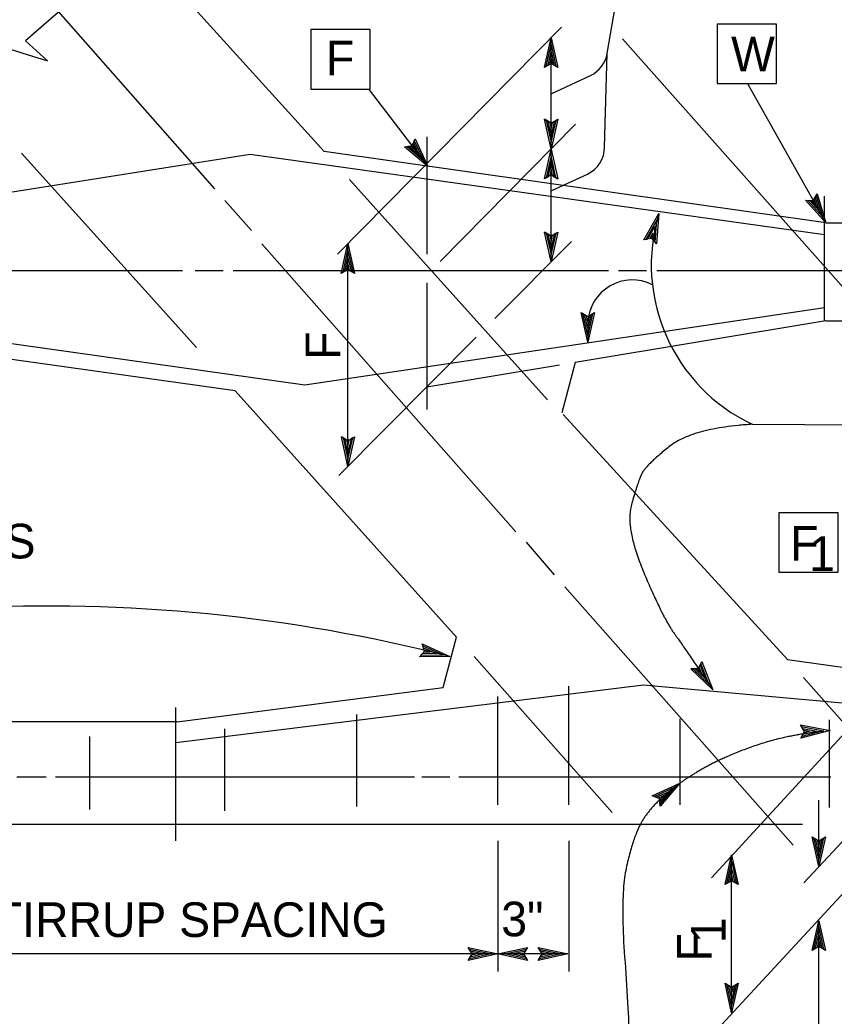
# Model space of a CAD drawing. Extents: x -894 to 866, y -476 to 714.
# Drawn here: x -671 to -506.4, y -289.1 to -87.9 of the extents above; entities that cross this region are included whole.
import ezdxf

# ---------------------------------------------------------------- set-up
doc = ezdxf.new("R2010")
doc.units = 0
for name, color, linetype in [('56 Stage 3 Anno', 7, 'Continuous'), ('57 Undefined', 7, 'Continuous'), ('60 Nongeo Data', 7, 'Continuous')]:
    doc.layers.add(name, color=color, linetype=linetype)

msp = doc.modelspace()

# ---------------------------------------------------------------- linework, layer by layer
at = {"layer": '56 Stage 3 Anno'}
for p, q in [((-673.99, -73.98), (-631.69, -121.98)), ((-552.29, -94.65), (-549.82, -80.13)), ((-606.79, -135.18), (-561.55, -89.36)), ((-564.97, -97.47), (-563.63, -91.47)), ((-563.63, -113.95), (-563.63, -91.47)), ((-563.63, -91.47), (-563.63, -91.47)), ((-563.63, -91.47), (-562.3, -97.47)), ((-549.22, -91.69), (-503.95, -142.64)), ((-564.62, -97.26), (-563.63, -92.85)), ((-564.26, -97.02), (-563.64, -94.23)), ((-563.64, -94.23), (-563.01, -97.06)), ((-563.63, -92.86), (-562.66, -97.24)), ((-563.91, -96.84), (-563.64, -95.62)), ((-563.64, -95.62), (-563.37, -96.82)), ((-552.82, -113.57), (-552.29, -94.65)), ((-563.63, -96.67), (-564.97, -97.47)), ((-564.97, -97.47), (-564.97, -97.47)), ((-562.3, -97.47), (-563.63, -96.67)), ((-562.3, -97.47), (-562.3, -97.47)), ((-563.5, -102.72), (-555.67, -99.08)), ((-600.44, -101.97), (-588.55, -117.45)), ((-523.87, -100.86), (-508.09, -128.88)), ((-586.06, -136.65), (-558.68, -108.94)), ((-591.72, -113.33), (-591.14, -111.88)), ((-591.43, -112.67), (-590.23, -115.26)), ((-591.29, -112.27), (-589.39, -116.36)), ((-591.14, -111.88), (-591.14, -111.88)), ((-591.14, -111.88), (-588.55, -117.45)), ((-588.79, -111.48), (-588.79, -135.19)), ((-593.26, -113.5), (-591.72, -113.33)), ((-588.55, -117.45), (-593.26, -113.5)), ((-593.26, -113.5), (-593.26, -113.5)), ((-589.4, -116.35), (-592.83, -113.47)), ((-590.23, -115.26), (-592.45, -113.4)), ((-591.07, -114.16), (-592.02, -113.37)), ((-591.6, -113.02), (-591.07, -114.16)), ((-563.63, -136.73), (-563.63, -113.95)), ((-670.69, -114.78), (-635.29, -154.08)), ((-588.55, -117.45), (-588.55, -117.45)), ((-604.41, -120.12), (-564.35, -164.6)), ((-563.5, -122.36), (-556.29, -119)), ((-629.59, -124.38), (-624.19, -130.38)), ((-508.09, -128.88), (-512.19, -124.31)), ((-512.19, -124.31), (-512.19, -124.31)), ((-512.19, -124.31), (-510.64, -124.35)), ((-508.77, -127.67), (-511.76, -124.34)), ((-509.44, -126.47), (-511.37, -124.32)), ((-510.12, -125.27), (-510.95, -124.35)), ((-510.64, -124.35), (-509.87, -123)), ((-510.48, -124.06), (-510.12, -125.27)), ((-510.27, -123.74), (-509.44, -126.47)), ((-510.07, -123.36), (-508.77, -127.68)), ((-509.87, -123), (-509.87, -123)), ((-509.87, -123), (-508.09, -128.88)), ((-508.39, -148.68), (-508.39, -123.48)), ((-508.09, -128.88), (-508.09, -128.88)), ((-575.02, -148.2), (-559.54, -132.61)), ((-622.09, -133.08), (-570.79, -191.28)), ((-606.05, -139.07), (-604.71, -133.07)), ((-605.69, -138.86), (-604.71, -134.45)), ((-604.71, -178.08), (-604.71, -133.07)), ((-604.71, -133.07), (-604.71, -133.07)), ((-604.71, -133.07), (-603.38, -139.07)), ((-604.7, -134.47), (-603.74, -138.84)), ((-605.33, -138.62), (-604.71, -135.84)), ((-604.71, -135.84), (-604.08, -138.66)), ((-703.64, -138.48), (-638.16, -138.48)), ((-635.59, -138.48), (-629.91, -138.48)), ((-627.9, -138.48), (-552.03, -138.48)), ((-604.71, -138.27), (-606.05, -139.07)), ((-604.98, -138.45), (-604.71, -137.22)), ((-604.71, -137.22), (-604.44, -138.43)), ((-603.38, -139.07), (-604.71, -138.27)), ((-550, -138.48), (-544.33, -138.48)), ((-542.27, -138.48), (-429.49, -138.48)), ((-606.05, -139.07), (-606.05, -139.07)), ((-603.38, -139.07), (-603.38, -139.07)), ((-588.79, -140.98), (-588.79, -166.55)), ((-556.24, -152.99), (-557.57, -146.99)), ((-557.57, -146.99), (-557.57, -146.99)), ((-557.57, -146.99), (-556.24, -147.79)), ((-556.24, -151.6), (-557.21, -147.23)), ((-556.23, -150.23), (-556.86, -147.4)), ((-556.23, -148.85), (-556.5, -147.64)), ((-556.24, -147.79), (-554.9, -146.99)), ((-554.9, -146.99), (-556.24, -152.99)), ((-555.25, -147.21), (-556.24, -151.61)), ((-556.24, -148.92), (-556.24, -152.99)), ((-555.61, -147.44), (-556.23, -150.23)), ((-555.96, -147.62), (-556.23, -148.85)), ((-554.9, -146.99), (-554.9, -146.99)), ((-606.53, -179.91), (-578.76, -151.95)), ((-556.24, -152.99), (-556.24, -152.99)), ((-523.03, -169.57), (-457.79, -169.95)), ((-568.69, -193.38), (-562.99, -199.98)), ((-531.19, -261.18), (-469.52, -194.13)), ((-560.89, -202.38), (-514.69, -254.58)), ((-589.2, -215.41), (-589.72, -213.94)), ((-589.72, -213.94), (-589.72, -213.94)), ((-589.72, -213.94), (-584.11, -216.46)), ((-589.58, -214.33), (-585.46, -216.18)), ((-589.42, -214.73), (-586.82, -215.9)), ((-589.32, -215.11), (-588.17, -215.62)), ((-590.26, -216.56), (-589.2, -215.41)), ((-584.11, -216.46), (-590.26, -216.56)), ((-590.26, -216.56), (-590.26, -216.56)), ((-585.48, -216.19), (-589.95, -216.25)), ((-586.82, -215.9), (-589.71, -215.95)), ((-588.17, -215.62), (-589.41, -215.64)), ((-584.11, -216.46), (-584.11, -216.46)), ((-579.19, -216.48), (-551.29, -247.98)), ((-512.57, -262.23), (-469.27, -215.8)), ((-512.64, -220.75), (-488.44, -248.07)), ((-512.41, -231.63), (-513.25, -230.32)), ((-513.25, -230.32), (-513.25, -230.32)), ((-513.25, -230.32), (-507.22, -231.47)), ((-513.03, -230.66), (-508.6, -231.51)), ((-512.78, -231.02), (-509.98, -231.55)), ((-512.6, -231.36), (-511.36, -231.59)), ((-507.22, -231.47), (-513.17, -232.98)), ((-513.17, -232.98), (-512.41, -231.63)), ((-513.17, -232.98), (-513.17, -232.98)), ((-508.61, -231.52), (-512.95, -232.62)), ((-509.98, -231.55), (-512.78, -232.27)), ((-511.36, -231.59), (-512.56, -231.9)), ((-507.22, -231.47), (-507.22, -231.47)), ((-671.66, -240.78), (-665.68, -240.78)), ((-663.81, -240.78), (-591.24, -240.78)), ((-589.74, -240.78), (-584.13, -240.78)), ((-582.26, -240.78), (-507.07, -240.78)), ((-543.2, -244.63), (-537.62, -242.05)), ((-542.81, -244.78), (-538.71, -242.89)), ((-538.72, -242.9), (-541.61, -246.32)), ((-537.62, -242.05), (-541.58, -246.75)), ((-537.62, -242.05), (-537.62, -242.05)), ((-541.75, -245.21), (-543.2, -244.63)), ((-543.2, -244.63), (-543.2, -244.63)), ((-542.41, -244.93), (-539.81, -243.73)), ((-542.05, -245.09), (-540.91, -244.57)), ((-541.58, -246.75), (-541.75, -245.21)), ((-540.91, -244.57), (-541.71, -245.51)), ((-539.81, -243.73), (-541.68, -245.94)), ((-509.54, -258.91), (-509.54, -245.51)), ((-541.58, -246.75), (-541.58, -246.75)), ((-529.99, -291.78), (-493.99, -252.78)), ((-509.54, -258.91), (-510.87, -252.91)), ((-510.87, -252.91), (-510.87, -252.91)), ((-510.87, -252.91), (-509.54, -253.71)), ((-509.54, -257.51), (-510.51, -253.14)), ((-509.54, -256.14), (-510.17, -253.32)), ((-509.54, -254.76), (-509.81, -253.55)), ((-509.54, -253.71), (-508.2, -252.91)), ((-508.2, -252.91), (-509.54, -258.91)), ((-508.56, -253.12), (-509.54, -257.53)), ((-508.92, -253.36), (-509.54, -256.14)), ((-509.26, -253.53), (-509.54, -254.76)), ((-508.2, -252.91), (-508.2, -252.91)), ((-574.39, -253.7), (-574.39, -280.16)), ((-560.09, -253.7), (-560.09, -280.16)), ((-528.49, -262.58), (-527.15, -256.58)), ((-527.15, -288.47), (-527.15, -256.58)), ((-527.15, -256.58), (-527.15, -256.58)), ((-527.15, -256.58), (-525.82, -262.58)), ((-528.13, -262.36), (-527.15, -257.96)), ((-527.77, -262.13), (-527.15, -259.34)), ((-527.15, -259.34), (-526.52, -262.17)), ((-527.14, -257.97), (-526.18, -262.35)), ((-509.54, -258.91), (-509.54, -258.91)), ((-527.42, -261.95), (-527.15, -260.72)), ((-527.15, -260.72), (-526.88, -261.93)), ((-527.15, -261.78), (-528.49, -262.58)), ((-528.49, -262.58), (-528.49, -262.58)), ((-525.82, -262.58), (-527.15, -261.78)), ((-525.82, -262.58), (-525.82, -262.58)), ((-510.88, -275.87), (-509.54, -269.87)), ((-510.52, -275.65), (-509.54, -271.25)), ((-509.54, -307.83), (-509.54, -269.87)), ((-509.54, -269.87), (-509.54, -269.87)), ((-509.54, -269.87), (-508.21, -275.87)), ((-509.54, -271.26), (-508.57, -275.63)), ((-510.17, -275.42), (-509.54, -272.63)), ((-509.54, -272.63), (-508.92, -275.46)), ((-579.59, -276.59), (-580.39, -275.25)), ((-580.39, -275.25), (-580.39, -275.25)), ((-580.39, -275.25), (-574.39, -276.59)), ((-580.17, -275.61), (-575.77, -276.59)), ((-574.39, -276.59), (-568.39, -275.26)), ((-573, -276.59), (-568.62, -275.62)), ((-568.39, -275.26), (-569.19, -276.59)), ((-568.39, -275.26), (-568.39, -275.26)), ((-565.45, -276.59), (-566.25, -275.25)), ((-566.25, -275.25), (-566.25, -275.25)), ((-566.25, -275.25), (-560.25, -276.59)), ((-566.03, -275.61), (-561.63, -276.59)), ((-509.54, -275.07), (-510.88, -275.87)), ((-509.82, -275.24), (-509.54, -274.01)), ((-509.54, -274.01), (-509.28, -275.22)), ((-508.21, -275.87), (-509.54, -275.07)), ((-574.39, -276.59), (-691.49, -276.59)), ((-574.39, -276.59), (-580.39, -277.92)), ((-580.39, -277.92), (-579.59, -276.59)), ((-575.78, -276.59), (-580.15, -277.56)), ((-577.15, -276.59), (-579.98, -277.22)), ((-579.94, -275.97), (-577.15, -276.59)), ((-579.76, -276.31), (-578.53, -276.59)), ((-578.53, -276.59), (-579.74, -276.86)), ((-560.25, -276.59), (-574.39, -276.59)), ((-568.39, -277.93), (-574.39, -276.59)), ((-574.39, -276.59), (-574.39, -276.59)), ((-574.39, -276.59), (-574.39, -276.59)), ((-568.6, -277.58), (-573.01, -276.59)), ((-571.63, -276.59), (-568.8, -275.97)), ((-568.84, -277.22), (-571.63, -276.59)), ((-570.24, -276.59), (-569.04, -276.33)), ((-569.01, -276.87), (-570.24, -276.59)), ((-569.19, -276.59), (-568.39, -277.93)), ((-560.25, -276.59), (-566.25, -277.92)), ((-566.25, -277.92), (-565.45, -276.59)), ((-561.64, -276.59), (-566.02, -277.56)), ((-563.01, -276.59), (-565.84, -277.22)), ((-565.8, -275.97), (-563.01, -276.59)), ((-565.62, -276.31), (-564.39, -276.59)), ((-564.39, -276.59), (-565.6, -276.86)), ((-560.25, -276.59), (-560.25, -276.59)), ((-510.88, -275.87), (-510.88, -275.87)), ((-508.21, -275.87), (-508.21, -275.87)), ((-580.39, -277.92), (-580.39, -277.92)), ((-568.39, -277.93), (-568.39, -277.93)), ((-566.25, -277.92), (-566.25, -277.92)), ((-527.15, -288.47), (-528.48, -282.47)), ((-528.48, -282.47), (-528.48, -282.47)), ((-528.48, -282.47), (-527.15, -283.27)), ((-527.15, -287.08), (-528.12, -282.7)), ((-527.14, -285.71), (-527.77, -282.88)), ((-527.14, -284.33), (-527.41, -283.12)), ((-527.15, -283.27), (-525.81, -282.47)), ((-525.81, -282.47), (-527.15, -288.47)), ((-526.16, -282.69), (-527.15, -287.09)), ((-526.52, -282.92), (-527.14, -285.71)), ((-526.87, -283.1), (-527.14, -284.33)), ((-525.81, -282.47), (-525.81, -282.47)), ((-527.15, -288.47), (-527.15, -288.47))]:
    msp.add_line(p, q, dxfattribs=at)
for points in [[(-562.29, -107.95), (-563.63, -113.95), (-564.96, -107.95), (-564.61, -108.17), (-563.64, -112.56), (-562.65, -108.17), (-563, -108.38), (-563.63, -111.19), (-564.26, -108.38), (-563.9, -108.59), (-563.63, -109.81), (-563.36, -108.59), (-563.63, -108.75), (-564.96, -107.95), (-563.63, -108.75)], [(-564.97, -119.95), (-563.63, -113.95), (-562.3, -119.96), (-562.66, -119.74), (-563.63, -115.35), (-564.62, -119.74), (-564.26, -119.53), (-563.64, -116.72), (-563.01, -119.53), (-563.37, -119.31), (-563.64, -118.1), (-563.91, -119.32), (-563.63, -119.15), (-562.3, -119.96), (-563.63, -119.15)], [(-544.87, -132.32), (-541.85, -126.97), (-542.32, -133.09), (-542.6, -132.79), (-542.25, -128.3), (-544.47, -132.22), (-544.07, -132.12), (-542.65, -129.61), (-542.87, -132.48), (-543.15, -132.17), (-543.06, -130.93), (-543.67, -132.02), (-543.36, -131.94), (-542.32, -133.09), (-543.36, -131.94)], [(-562.29, -130.73), (-563.63, -136.73), (-564.96, -130.73), (-564.61, -130.94), (-563.64, -135.34), (-562.65, -130.94), (-563, -131.15), (-563.63, -133.97), (-564.26, -131.16), (-563.9, -131.37), (-563.63, -132.59), (-563.36, -131.37), (-563.63, -131.53), (-564.96, -130.73), (-563.63, -131.53)], [(-603.37, -172.08), (-604.71, -178.08), (-606.04, -172.08), (-605.68, -172.29), (-604.71, -176.69), (-603.72, -172.29), (-604.08, -172.5), (-604.7, -175.32), (-605.33, -172.5), (-604.97, -172.72), (-604.7, -173.93), (-604.43, -172.71), (-604.71, -172.88), (-606.04, -172.08), (-604.71, -172.88)], [(-533.18, -217.52), (-530.95, -223.25), (-535.4, -219.01), (-534.98, -218.99), (-531.73, -222.1), (-533.36, -217.9), (-533.53, -218.27), (-532.49, -220.96), (-534.57, -218.97), (-534.16, -218.95), (-533.26, -219.81), (-533.71, -218.64), (-533.85, -218.93), (-535.4, -219.01), (-533.85, -218.93)]]:
    msp.add_lwpolyline(points, close=True, dxfattribs=at)
for centre, radius, start, end in [((-558.2, -93.64), 6, 294.9534, 350.3374), ((-558.82, -113.57), 6, 294.9526, 0), ((-507.71, -137.34), 35.68, 163.0936, 244.5781), ((-547.21, -149.44), 9.04, 63.3259, 176.7314), ((-665.67, -537.83), 331.55, 75.7598, 92.9438)]:
    msp.add_arc(centre, radius, start, end, dxfattribs=at)
for points in [[(-523.03, -169.57), (-535.13, -170.34), (-544.53, -177.92), (-546.1, -181.18), (-548.71, -190.46), (-541.14, -208.49), (-536.56, -214.89), (-530.95, -223.25)], [(-508.52, -231.59), (-516.18, -232.36), (-528.68, -236.7), (-537.61, -241.81), (-543.99, -247.42), (-547.05, -253.04), (-549.86, -265.3), (-547.05, -298.24), (-552.41, -310.49), (-564.15, -311)]]:
    msp.add_open_spline(points, degree=2, dxfattribs=at)
at = {"layer": '57 Undefined'}
for points in [[(-612.19, -89.83), (-612.19, -101.83), (-600.19, -101.83), (-600.19, -89.83)], [(-530.07, -88.73), (-530.07, -100.73), (-518.07, -100.73), (-518.07, -88.73)], [(-517.63, -187.43), (-517.63, -199.43), (-505.63, -199.43), (-505.63, -187.43)]]:
    msp.add_lwpolyline(points, close=True, dxfattribs=at)
at = {"layer": '60 Nongeo Data'}
for p, q in [((-609.49, -114.48), (-647.29, -72.78)), ((-659.12, -82.76), (-668.19, -90.62)), ((-663.66, -86.68), (-669.89, -92.09)), ((-508.09, -128.88), (-609.49, -114.48)), ((-624.49, -115.08), (-728.89, -131.58)), ((-508.39, -131.28), (-624.49, -115.08)), ((-508.09, -128.88), (-468.79, -128.88)), ((-728.89, -145.38), (-613.39, -161.58)), ((-613.39, -161.58), (-508.39, -145.98)), ((-627.49, -162.78), (-728.89, -148.68)), ((-508.09, -148.68), (-558.79, -157.08)), ((-508.09, -148.68), (-468.79, -148.68)), ((-561.95, -157.61), (-588.79, -162.05)), ((-558.79, -157.08), (-561.49, -167.28)), ((-627.49, -162.78), (-582.79, -212.58)), ((-561.19, -167.58), (-515.89, -217.08)), ((-585.49, -222.78), (-582.79, -212.58)), ((-515.89, -217.08), (-415.99, -231.18)), ((-639.49, -233.88), (-544.99, -222.18)), ((-639.19, -229.68), (-585.49, -222.78)), ((-560.09, -246.48), (-560.09, -222.48)), ((-544.99, -222.18), (-544.99, -222.18)), ((-544.99, -222.18), (-415.99, -234.03)), ((-574.39, -246.48), (-574.39, -224.6)), ((-639.49, -253.7), (-639.49, -226.76)), ((-602.89, -246.78), (-602.89, -228.18)), ((-537.53, -246.48), (-537.53, -229.08)), ((-507.39, -246.99), (-507.39, -229.31)), ((-639.19, -229.68), (-700.39, -229.68)), ((-629.59, -247.68), (-629.59, -231.13)), ((-656.89, -247.38), (-656.89, -232.68)), ((-700.39, -250.38), (-512.86, -250.38))]:
    msp.add_line(p, q, dxfattribs=at)
msp.add_lwpolyline([(-674.43, -96.02), (-678.92, -91.98), (-665.4, -96.13), (-669.89, -92.09)], dxfattribs=at)

# ---------------------------------------------------------------- texts
at = {"layer": '57 Undefined'}
for s, p in [('F', (-609.14, -99.09)), ('W', (-527.26, -98.28)), ('CORNERS IF SKEW IS', (-767.2, -196.67)), ('F', (-515.29, -197.13)), ('1', (-511.48, -199.2)), ('STIRRUP SPACING', (-682.5, -273.16)), ('3"', (-573.71, -273.02))]:
    msp.add_text(s, height=7, dxfattribs=at).set_placement(p)
for s, p in [('F', (-606.26, -156.54)), ('1', (-528.39, -274.4)), ('F', (-531.18, -278.09))]:
    msp.add_text(s, height=7, rotation=90, dxfattribs=at).set_placement(p)

doc.saveas('drawing.dxf')
